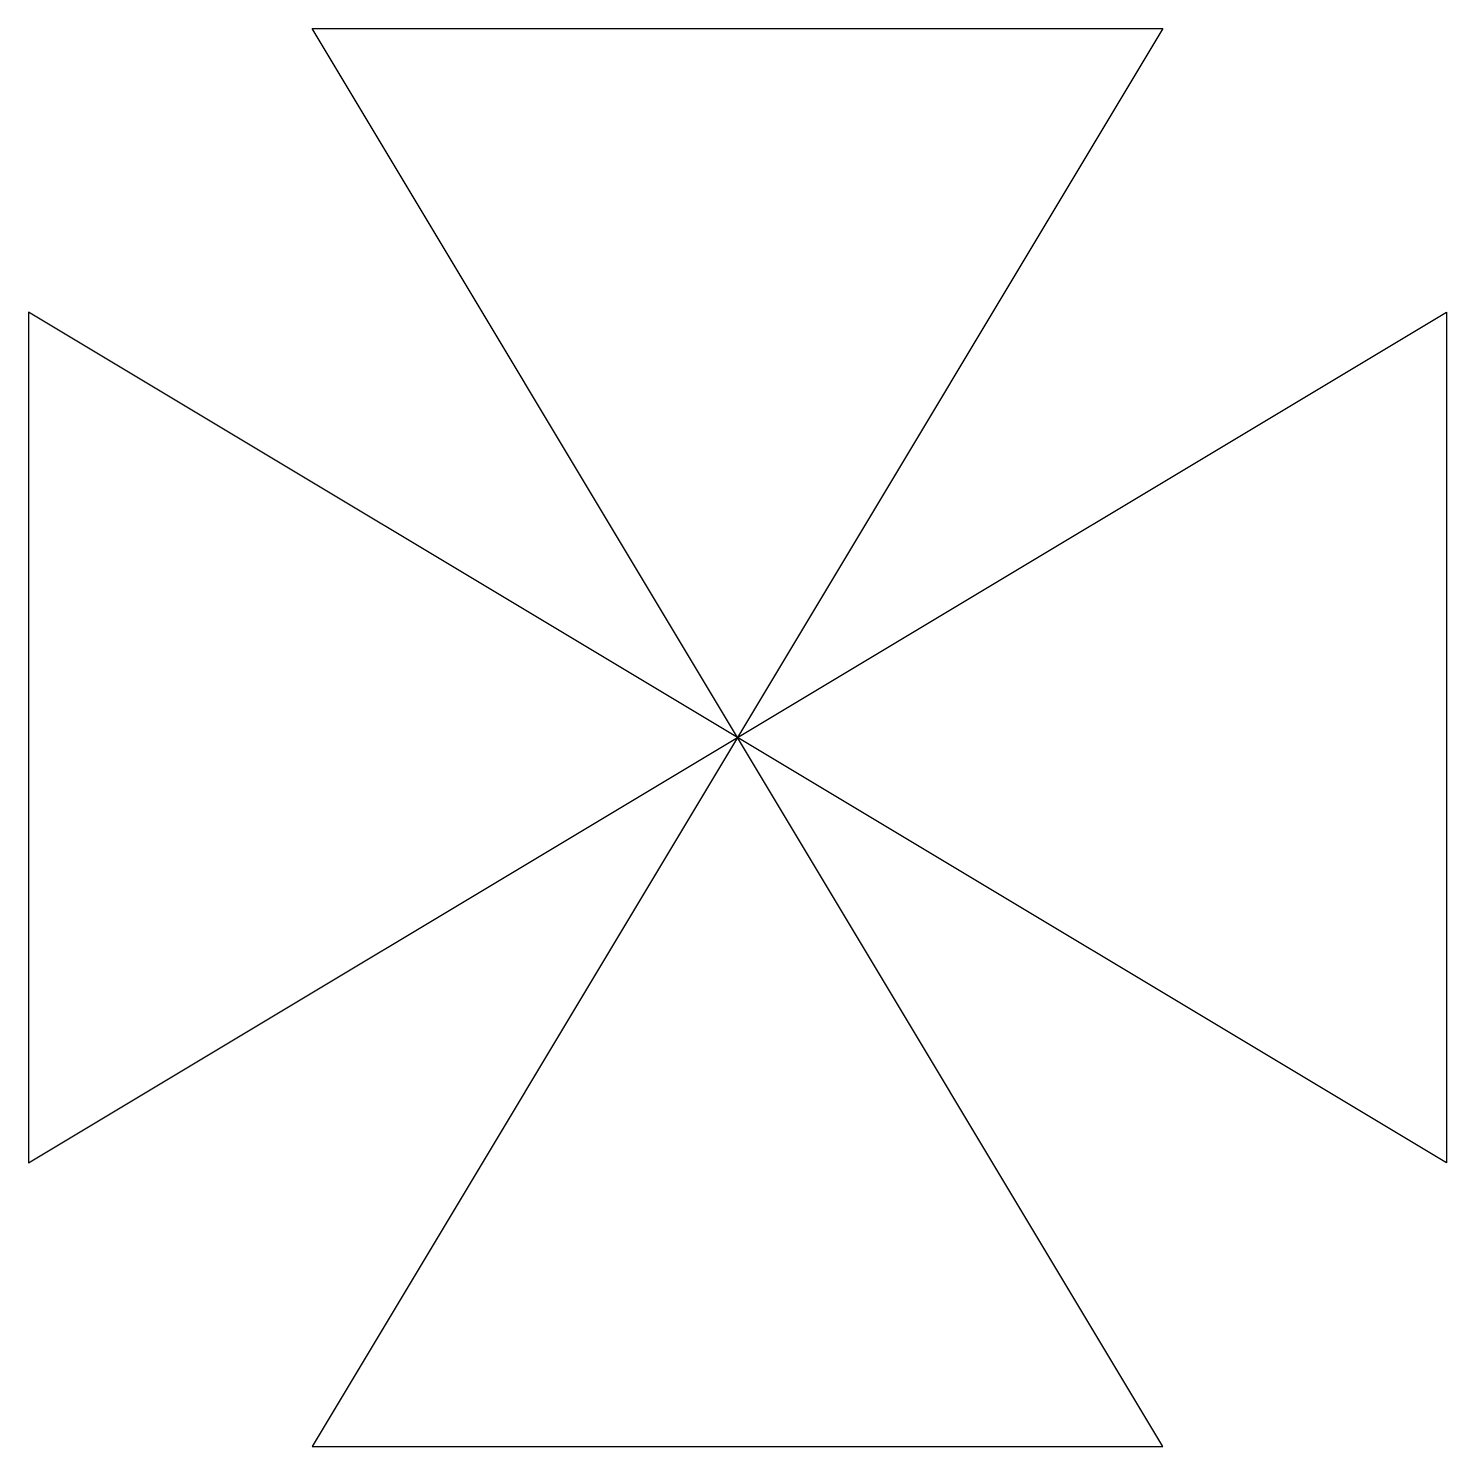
# Model space of a CAD drawing. Header units: millimetres. Extents: x -3 to 3, y -3 to 3.
import ezdxf

# ---------------------------------------------------------------- set-up
doc = ezdxf.new("R2010")
doc.units = ezdxf.units.MM

msp = doc.modelspace()

# ---------------------------------------------------------------- linework, layer by layer
at = {"color": 0, "linetype": 'Continuous', "lineweight": -2}
for points in [[(-1.8, 3), (1.8, 3), (0, 0)], [(-3, 1.8), (-3, -1.8), (0, 0)], [(3, 1.8), (3, -1.8), (0, 0)], [(-1.8, -3), (1.8, -3), (0, 0)]]:
    msp.add_lwpolyline(points, close=True, dxfattribs=at)

doc.saveas('drawing.dxf')
